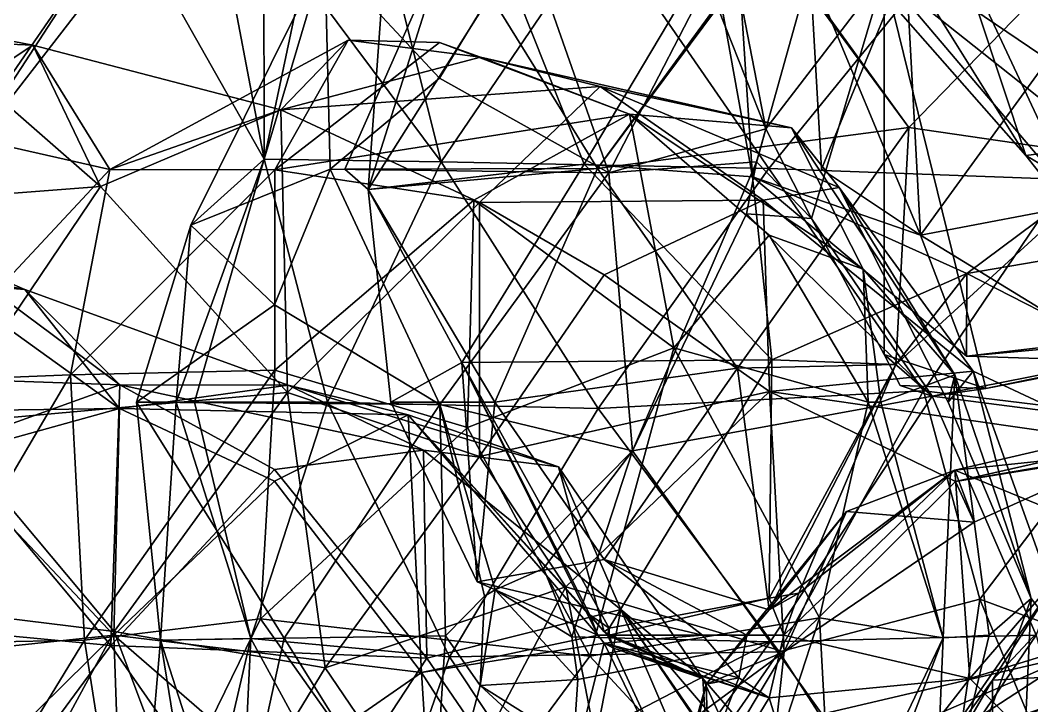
# Model space of a CAD drawing. Extents: x 290034 to 295698, y 4553723 to 4561693.
# Drawn here: x 293454 to 293531.3, y 4558420.4 to 4558472.9 of the extents above; entities that cross this region are included whole.
import ezdxf

# ---------------------------------------------------------------- set-up
doc = ezdxf.new("R2010")
doc.units = 0
doc.layers.add('Au_ppm_Pref_-_0_2', color=7, linetype='CONTINUOUS')

msp = doc.modelspace()

# ---------------------------------------------------------------- linework, layer by layer
at = {"layer": 'Au_ppm_Pref_-_0_2'}
for points in [[(293530.836, 4558462.51, 1900.584), (293511.691, 4558484.293, 1900.584), (293525.396, 4558478.991, 1906.89)], [(293530.836, 4558462.51, 1900.584), (293521.669, 4558477.223, 1894.432), (293511.691, 4558484.293, 1900.584)], [(293457.79, 4558481.679, 1902.805), (293436.043, 4558479.247, 1902.74), (293445.474, 4558465.812, 1903.321)], [(293450.528, 4558472.976, 1907.536), (293457.79, 4558481.679, 1902.805), (293445.474, 4558465.812, 1903.321)], [(293508.607, 4558481.277, 1877.927), (293497.071, 4558461.866, 1877.648), (293491.172, 4558476.749, 1875.431)], [(293509.942, 4558460.882, 1883.129), (293497.071, 4558461.866, 1877.648), (293508.607, 4558481.277, 1877.927)], [(293506.626, 4558479.289, 1882.766), (293509.942, 4558460.882, 1883.129), (293508.607, 4558481.277, 1877.927)], [(293481.808, 4558479.289, 1906.523), (293486.138, 4558462.022, 1907.103), (293498.403, 4558480.089, 1906.975)], [(293498.403, 4558480.089, 1906.975), (293486.138, 4558462.022, 1907.103), (293511.181, 4558461.516, 1906.679)], [(293498.403, 4558480.089, 1906.975), (293511.181, 4558461.516, 1906.679), (293525.396, 4558478.991, 1906.89)], [(293451.796, 4558476.375, 1924.403), (293448.122, 4558461.21, 1923.542), (293460.595, 4558479.354, 1924.233)], [(293448.122, 4558461.21, 1923.542), (293448.761, 4558461.153, 1923.875), (293460.595, 4558479.354, 1924.233)], [(293460.595, 4558479.354, 1924.233), (293448.761, 4558461.153, 1923.875), (293460.537, 4558476.375, 1925.103)], [(293469.366, 4558479.289, 1908.43), (293462.986, 4558479.289, 1912.463), (293472.609, 4558462.234, 1912.391)], [(293462.986, 4558479.289, 1912.463), (293477.252, 4558477.84, 1917.81), (293472.609, 4558462.234, 1912.391)], [(293472.583, 4558478.12, 1906.523), (293469.366, 4558479.289, 1908.43), (293472.609, 4558462.234, 1912.391)], [(293481.808, 4558479.289, 1906.523), (293475.572, 4558476.231, 1906.523), (293486.138, 4558462.022, 1907.103)], [(293477.252, 4558477.84, 1917.81), (293492.615, 4558479.289, 1921.227), (293486.009, 4558468.435, 1920.723)], [(293486.841, 4558479.734, 1865.192), (293480.567, 4558459.922, 1870.724), (293478.765, 4558461.471, 1867.472)], [(293486.841, 4558479.734, 1865.192), (293478.765, 4558461.471, 1867.472), (293498.094, 4558461.532, 1865.921)], [(293486.841, 4558479.734, 1865.192), (293481.973, 4558479.289, 1870.887), (293480.567, 4558459.922, 1870.724)], [(293480.567, 4558459.922, 1870.724), (293481.973, 4558479.289, 1870.887), (293491.172, 4558476.749, 1875.431)], [(293486.009, 4558468.435, 1920.723), (293492.615, 4558479.289, 1921.227), (293498.947, 4558461.199, 1923.505)], [(293511.071, 4558479.289, 1865.012), (293486.841, 4558479.734, 1865.192), (293498.094, 4558461.532, 1865.921)], [(293498.947, 4558461.199, 1923.505), (293492.615, 4558479.289, 1921.227), (293508.161, 4558479.002, 1924.652)], [(293511.208, 4558479.172, 1864.987), (293511.071, 4558479.289, 1865.012), (293498.094, 4558461.532, 1865.921)], [(293511.208, 4558479.172, 1864.987), (293498.094, 4558461.532, 1865.921), (293521.888, 4558464.65, 1866.912)], [(293514.35, 4558476.683, 1888.093), (293509.942, 4558460.882, 1883.129), (293506.626, 4558479.289, 1882.766)], [(293511.312, 4558479.289, 1864.997), (293511.208, 4558479.172, 1864.987), (293521.888, 4558464.65, 1866.912)], [(293511.312, 4558479.289, 1864.997), (293521.888, 4558464.65, 1866.912), (293536.072, 4558479.259, 1864.947)], [(293538.143, 4558462.285, 1871.299), (293536.072, 4558479.259, 1864.947), (293521.888, 4558464.65, 1866.912)], [(293498.947, 4558461.199, 1923.505), (293508.161, 4558479.002, 1924.652), (293510.97, 4558464.567, 1929.29)], [(293506.312, 4558476.375, 1928.096), (293510.97, 4558464.567, 1929.29), (293508.161, 4558479.002, 1924.652)], [(293525.396, 4558478.991, 1906.89), (293511.181, 4558461.516, 1906.679), (293533.941, 4558460.695, 1906.299)], [(293530.836, 4558462.51, 1900.584), (293525.396, 4558478.991, 1906.89), (293533.941, 4558460.695, 1906.299)], [(293467.008, 4558457.198, 1918.402), (293477.252, 4558477.84, 1917.81), (293477.663, 4558461.471, 1922.336)], [(293467.008, 4558457.198, 1918.402), (293472.609, 4558462.234, 1912.391), (293477.252, 4558477.84, 1917.81)], [(293475.572, 4558476.231, 1906.523), (293472.583, 4558478.12, 1906.523), (293472.609, 4558462.234, 1912.391)], [(293477.252, 4558477.84, 1917.81), (293486.009, 4558468.435, 1920.723), (293477.663, 4558461.471, 1922.336)], [(293480.567, 4558459.922, 1870.724), (293491.172, 4558476.749, 1875.431), (293497.071, 4558461.866, 1877.648)], [(293514.35, 4558476.683, 1888.093), (293521.669, 4558477.223, 1894.432), (293515.228, 4558461.471, 1892.749)], [(293515.228, 4558461.471, 1892.749), (293521.669, 4558477.223, 1894.432), (293522.785, 4558456.418, 1889.107)], [(293530.836, 4558462.51, 1900.584), (293541.371, 4558463.876, 1895.153), (293521.669, 4558477.223, 1894.432)], [(293521.669, 4558477.223, 1894.432), (293536.406, 4558475.183, 1890.074), (293522.785, 4558456.418, 1889.107)], [(293521.669, 4558477.223, 1894.432), (293541.371, 4558463.876, 1895.153), (293536.406, 4558475.183, 1890.074)], [(293451.796, 4558476.375, 1924.403), (293460.537, 4558476.375, 1925.103), (293448.761, 4558461.153, 1923.875)], [(293475.572, 4558476.231, 1906.523), (293472.609, 4558462.234, 1912.391), (293486.138, 4558462.022, 1907.103)], [(293506.312, 4558476.375, 1928.096), (293520, 4558476.375, 1928.938), (293510.97, 4558464.567, 1929.29)], [(293514.35, 4558476.683, 1888.093), (293522.785, 4558456.418, 1889.107), (293509.942, 4558460.882, 1883.129)], [(293520, 4558476.375, 1928.938), (293514.45, 4558457.697, 1930.032), (293510.97, 4558464.567, 1929.29)], [(293515.228, 4558461.471, 1892.749), (293522.785, 4558456.418, 1889.107), (293514.35, 4558476.683, 1888.093)], [(293520, 4558476.375, 1928.938), (293520, 4558447.297, 1931.172), (293514.45, 4558457.697, 1930.032)], [(293520, 4558476.375, 1928.938), (293527.782, 4558444.699, 1931.955), (293520, 4558447.297, 1931.172)], [(293544.158, 4558447.879, 1932.938), (293527.782, 4558444.699, 1931.955), (293520, 4558476.375, 1928.938)], [(293553.555, 4558449.743, 1933.499), (293544.158, 4558447.879, 1932.938), (293520, 4558476.375, 1928.938)], [(293553.555, 4558449.743, 1933.499), (293520, 4558476.375, 1928.938), (293570, 4558476.375, 1932.236)], [(293536.406, 4558475.183, 1890.074), (293549.033, 4558461.42, 1888.709), (293522.785, 4558456.418, 1889.107)], [(293438.047, 4558471.688, 1842.577), (293454.916, 4558470.952, 1841.191), (293445.661, 4558472.754, 1846.154)], [(293460.098, 4558460.14, 1846.741), (293446.779, 4558459.124, 1851.612), (293445.661, 4558472.754, 1846.154)], [(293460.098, 4558460.14, 1846.741), (293445.661, 4558472.754, 1846.154), (293454.916, 4558470.952, 1841.191)], [(293454.916, 4558470.952, 1841.191), (293438.047, 4558471.688, 1842.577), (293445.691, 4558464.853, 1838.875)], [(293460.808, 4558461.445, 1835.253), (293479.032, 4558471.339, 1835.251), (293473.88, 4558466.01, 1841.551)], [(293460.808, 4558461.445, 1835.253), (293473.42, 4558461.411, 1829.305), (293479.032, 4558471.339, 1835.251)], [(293473.42, 4558461.411, 1829.305), (293486.009, 4558471.155, 1832.023), (293479.032, 4558471.339, 1835.251)], [(293479.032, 4558471.339, 1835.251), (293489.157, 4558470.044, 1836.625), (293473.88, 4558466.01, 1841.551)], [(293489.157, 4558470.044, 1836.625), (293479.032, 4558471.339, 1835.251), (293486.009, 4558471.155, 1832.023)], [(293460.808, 4558461.445, 1835.253), (293454.916, 4558470.952, 1841.191), (293445.691, 4558464.853, 1838.875)], [(293460.098, 4558460.14, 1846.741), (293454.916, 4558470.952, 1841.191), (293473.88, 4558466.01, 1841.551)], [(293460.808, 4558461.445, 1835.253), (293473.88, 4558466.01, 1841.551), (293454.916, 4558470.952, 1841.191)], [(293473.42, 4558461.411, 1829.305), (293500.544, 4558465.676, 1828.894), (293486.009, 4558471.155, 1832.023)], [(293489.157, 4558470.044, 1836.625), (293486.009, 4558471.155, 1832.023), (293500.544, 4558465.676, 1828.894)], [(293498.287, 4558467.785, 1840.985), (293473.88, 4558466.01, 1841.551), (293489.157, 4558470.044, 1836.625)], [(293498.287, 4558467.785, 1840.985), (293489.157, 4558470.044, 1836.625), (293512.929, 4558464.623, 1835.298)], [(293489.157, 4558470.044, 1836.625), (293500.544, 4558465.676, 1828.894), (293512.929, 4558464.623, 1835.298)], [(293498.947, 4558461.199, 1923.505), (293477.663, 4558461.471, 1922.336), (293486.009, 4558468.435, 1920.723)], [(293489.067, 4558458.914, 1845.862), (293473.88, 4558466.01, 1841.551), (293498.287, 4558467.785, 1840.985)], [(293510.768, 4558459.09, 1846.565), (293489.067, 4558458.914, 1845.862), (293498.287, 4558467.785, 1840.985)], [(293510.768, 4558459.09, 1846.565), (293498.287, 4558467.785, 1840.985), (293516.563, 4558460.062, 1841.191)], [(293516.563, 4558460.062, 1841.191), (293498.287, 4558467.785, 1840.985), (293512.929, 4558464.623, 1835.298)], [(293460.098, 4558460.14, 1846.741), (293473.88, 4558466.01, 1841.551), (293474.394, 4558444.396, 1848.824)], [(293474.394, 4558444.396, 1848.824), (293473.88, 4558466.01, 1841.551), (293489.067, 4558458.914, 1845.862)], [(293473.42, 4558461.411, 1829.305), (293488.639, 4558459.092, 1824.259), (293500.544, 4558465.676, 1828.894)], [(293503.937, 4558447.804, 1821.992), (293500.544, 4558465.676, 1828.894), (293488.639, 4558459.092, 1824.259)], [(293512.929, 4558464.623, 1835.298), (293500.544, 4558465.676, 1828.894), (293518.405, 4558453.831, 1829.312)], [(293500.544, 4558465.676, 1828.894), (293503.937, 4558447.804, 1821.992), (293511.208, 4558456.419, 1825.057)], [(293518.405, 4558453.831, 1829.312), (293500.544, 4558465.676, 1828.894), (293511.208, 4558456.419, 1825.057)], [(293445.691, 4558464.853, 1838.875), (293445.685, 4558445.248, 1834.758), (293460.808, 4558461.445, 1835.253)], [(293508.806, 4558446.259, 1866.949), (293521.888, 4558464.65, 1866.912), (293498.094, 4558461.532, 1865.921)], [(293510.97, 4558464.567, 1929.29), (293510.237, 4558462.037, 1929.439), (293498.947, 4558461.199, 1923.505)], [(293520.894, 4558446.534, 1871.48), (293521.888, 4558464.65, 1866.912), (293508.806, 4558446.259, 1866.949)], [(293510.237, 4558462.037, 1929.439), (293510.97, 4558464.567, 1929.29), (293514.45, 4558457.697, 1930.032)], [(293516.563, 4558460.062, 1841.191), (293512.929, 4558464.623, 1835.298), (293525.419, 4558445.748, 1835.384)], [(293512.929, 4558464.623, 1835.298), (293518.405, 4558453.831, 1829.312), (293525.419, 4558445.748, 1835.384)], [(293520.894, 4558446.534, 1871.48), (293538.143, 4558462.285, 1871.299), (293521.888, 4558464.65, 1866.912)], [(293530.836, 4558462.51, 1900.584), (293540.8, 4558449.867, 1900.584), (293541.371, 4558463.876, 1895.153)], [(293467.008, 4558457.198, 1918.402), (293465.891, 4558443.653, 1917.288), (293472.609, 4558462.234, 1912.391)], [(293472.609, 4558462.234, 1912.391), (293465.891, 4558443.653, 1917.288), (293467.288, 4558443.653, 1912.463)], [(293477.453, 4558443.653, 1908.429), (293472.609, 4558462.234, 1912.391), (293467.288, 4558443.653, 1912.463)], [(293486.138, 4558462.022, 1907.103), (293472.609, 4558462.234, 1912.391), (293477.453, 4558443.653, 1908.429)], [(293526.342, 4558453.492, 1878.291), (293538.143, 4558462.285, 1871.299), (293520.894, 4558446.534, 1871.48)], [(293538.143, 4558462.285, 1871.299), (293526.342, 4558453.492, 1878.291), (293547.837, 4558457.164, 1877.712)], [(293530.836, 4558462.51, 1900.584), (293533.941, 4558460.695, 1906.299), (293540.8, 4558449.867, 1900.584)], [(293460.808, 4558461.445, 1835.253), (293445.685, 4558445.248, 1834.758), (293457.798, 4558445.735, 1828.536)], [(293460.808, 4558461.445, 1835.253), (293457.798, 4558445.735, 1828.536), (293473.42, 4558461.411, 1829.305)], [(293473.42, 4558461.411, 1829.305), (293457.798, 4558445.735, 1828.536), (293473.434, 4558446.105, 1822.585)], [(293467.008, 4558457.198, 1918.402), (293477.663, 4558461.471, 1922.336), (293473.41, 4558451.097, 1920.883)], [(293473.41, 4558451.097, 1920.883), (293477.663, 4558461.471, 1922.336), (293486.04, 4558443.482, 1923.765)], [(293473.42, 4558461.411, 1829.305), (293473.434, 4558446.105, 1822.585), (293488.639, 4558459.092, 1824.259)], [(293486.138, 4558462.022, 1907.103), (293477.453, 4558443.653, 1908.429), (293498.142, 4558443.158, 1907.454)], [(293486.04, 4558443.482, 1923.765), (293477.663, 4558461.471, 1922.336), (293498.947, 4558461.199, 1923.505)], [(293498.094, 4558461.532, 1865.921), (293478.765, 4558461.471, 1867.472), (293480.567, 4558459.922, 1870.724)], [(293487.716, 4558446.681, 1876.176), (293480.567, 4558459.922, 1870.724), (293497.071, 4558461.866, 1877.648)], [(293480.567, 4558459.922, 1870.724), (293490.252, 4558443.653, 1866.948), (293498.094, 4558461.532, 1865.921)], [(293511.181, 4558461.516, 1906.679), (293486.138, 4558462.022, 1907.103), (293498.142, 4558443.158, 1907.454)], [(293497.071, 4558461.866, 1877.648), (293511.411, 4558446.878, 1875.847), (293487.716, 4558446.681, 1876.176)], [(293498.094, 4558461.532, 1865.921), (293490.252, 4558443.653, 1866.948), (293508.806, 4558446.259, 1866.949)], [(293511.411, 4558446.878, 1875.847), (293497.071, 4558461.866, 1877.648), (293509.942, 4558460.882, 1883.129)], [(293511.181, 4558461.516, 1906.679), (293498.142, 4558443.158, 1907.454), (293523.018, 4558444.517, 1907.183)], [(293510.237, 4558462.037, 1929.439), (293500.762, 4558439.933, 1928.025), (293498.947, 4558461.199, 1923.505)], [(293500.762, 4558439.933, 1928.025), (293510.237, 4558462.037, 1929.439), (293509.487, 4558458.058, 1929.698)], [(293510.237, 4558462.037, 1929.439), (293514.45, 4558457.697, 1930.032), (293509.487, 4558458.058, 1929.698)], [(293511.181, 4558461.516, 1906.679), (293523.018, 4558444.517, 1907.183), (293533.941, 4558460.695, 1906.299)], [(293549.033, 4558461.42, 1888.709), (293536.406, 4558448.096, 1887.224), (293522.785, 4558456.418, 1889.107)], [(293500.762, 4558439.933, 1928.025), (293486.04, 4558443.482, 1923.765), (293498.947, 4558461.199, 1923.505)], [(293526.342, 4558453.492, 1878.291), (293511.411, 4558446.878, 1875.847), (293509.942, 4558460.882, 1883.129)], [(293526.342, 4558453.492, 1878.291), (293509.942, 4558460.882, 1883.129), (293526.301, 4558447.18, 1882.766)], [(293522.785, 4558456.418, 1889.107), (293526.301, 4558447.18, 1882.766), (293509.942, 4558460.882, 1883.129)], [(293533.941, 4558460.695, 1906.299), (293523.018, 4558444.517, 1907.183), (293538.059, 4558442.693, 1911.693)], [(293460.098, 4558460.14, 1846.741), (293447.845, 4558441.983, 1849.097), (293446.779, 4558459.124, 1851.612)], [(293460.098, 4558460.14, 1846.741), (293474.394, 4558444.396, 1848.824), (293447.845, 4558441.983, 1849.097)], [(293487.716, 4558446.681, 1876.176), (293482.285, 4558443.653, 1870.887), (293480.567, 4558459.922, 1870.724)], [(293482.285, 4558443.653, 1870.887), (293490.252, 4558443.653, 1866.948), (293480.567, 4558459.922, 1870.724)], [(293516.563, 4558460.062, 1841.191), (293526.809, 4558446.016, 1847.289), (293510.768, 4558459.09, 1846.565)], [(293524.899, 4558443.653, 1841.191), (293526.809, 4558446.016, 1847.289), (293516.563, 4558460.062, 1841.191)], [(293524.899, 4558443.653, 1841.191), (293516.563, 4558460.062, 1841.191), (293525.419, 4558445.748, 1835.384)], [(293488.639, 4558459.092, 1824.259), (293473.434, 4558446.105, 1822.585), (293488.161, 4558441.714, 1819.094)], [(293488.639, 4558459.092, 1824.259), (293488.161, 4558441.714, 1819.094), (293503.937, 4558447.804, 1821.992)], [(293498.609, 4558453.388, 1850.375), (293489.067, 4558458.914, 1845.862), (293510.768, 4558459.09, 1846.565)], [(293510.768, 4558459.09, 1846.565), (293511.235, 4558444.463, 1853.239), (293498.609, 4558453.388, 1850.375)], [(293526.809, 4558446.016, 1847.289), (293511.235, 4558444.463, 1853.239), (293510.768, 4558459.09, 1846.565)], [(293489.066, 4558439.503, 1851.989), (293474.394, 4558444.396, 1848.824), (293489.067, 4558458.914, 1845.862)], [(293498.609, 4558453.388, 1850.375), (293489.066, 4558439.503, 1851.989), (293489.067, 4558458.914, 1845.862)], [(293523.67, 4558444.103, 1929.901), (293500.762, 4558439.933, 1928.025), (293509.487, 4558458.058, 1929.698)], [(293514.45, 4558457.697, 1930.032), (293523.67, 4558444.103, 1929.901), (293509.487, 4558458.058, 1929.698)], [(293523.67, 4558444.103, 1929.901), (293514.45, 4558457.697, 1930.032), (293520, 4558447.297, 1931.172)], [(293467.008, 4558457.198, 1918.402), (293462.84, 4558443.653, 1923.385), (293465.891, 4558443.653, 1917.288)], [(293467.008, 4558457.198, 1918.402), (293473.41, 4558451.097, 1920.883), (293462.84, 4558443.653, 1923.385)], [(293526.342, 4558453.492, 1878.291), (293536.406, 4558448.338, 1878.388), (293547.837, 4558457.164, 1877.712)], [(293518.78, 4558443.653, 1825.743), (293511.208, 4558456.419, 1825.057), (293503.937, 4558447.804, 1821.992)], [(293518.405, 4558453.831, 1829.312), (293511.208, 4558456.419, 1825.057), (293518.78, 4558443.653, 1825.743)], [(293536.406, 4558448.096, 1887.224), (293526.301, 4558447.18, 1882.766), (293522.785, 4558456.418, 1889.107)], [(293434.544, 4558445.925, 1888.675), (293448.212, 4558454.898, 1886.514), (293461.578, 4558444.981, 1889.474)], [(293448.212, 4558454.898, 1886.514), (293440.154, 4558455.049, 1882.766), (293454.298, 4558452.261, 1882.766)], [(293454.298, 4558452.261, 1882.766), (293440.154, 4558455.049, 1882.766), (293448.212, 4558452.749, 1879.734)], [(293448.212, 4558454.898, 1886.514), (293454.298, 4558452.261, 1882.766), (293461.578, 4558444.981, 1889.474)], [(293519.754, 4558443.653, 1829.312), (293525.419, 4558445.748, 1835.384), (293518.405, 4558453.831, 1829.312)], [(293519.754, 4558443.653, 1829.312), (293518.405, 4558453.831, 1829.312), (293518.78, 4558443.653, 1825.743)], [(293498.609, 4558453.388, 1850.375), (293511.235, 4558444.463, 1853.239), (293489.066, 4558439.503, 1851.989)], [(293511.411, 4558446.878, 1875.847), (293526.342, 4558453.492, 1878.291), (293520.894, 4558446.534, 1871.48)], [(293536.406, 4558448.338, 1878.388), (293526.342, 4558453.492, 1878.291), (293526.301, 4558447.18, 1882.766)], [(293448.212, 4558452.749, 1879.734), (293436.429, 4558442.824, 1877.143), (293461.535, 4558443.176, 1877.326)], [(293454.298, 4558452.261, 1882.766), (293448.212, 4558452.749, 1879.734), (293461.535, 4558443.176, 1877.326)], [(293474.439, 4558444.964, 1882.909), (293461.578, 4558444.981, 1889.474), (293454.298, 4558452.261, 1882.766)], [(293461.535, 4558443.176, 1877.326), (293474.439, 4558444.964, 1882.909), (293454.298, 4558452.261, 1882.766)], [(293486.04, 4558443.482, 1923.765), (293462.84, 4558443.653, 1923.385), (293473.41, 4558451.097, 1920.883)], [(293549.511, 4558449.215, 1930.616), (293523.67, 4558444.103, 1929.901), (293527.782, 4558444.699, 1931.955)], [(293549.511, 4558449.215, 1930.616), (293537.479, 4558442.32, 1925.476), (293523.67, 4558444.103, 1929.901)], [(293544.158, 4558447.879, 1932.938), (293549.511, 4558449.215, 1930.616), (293527.782, 4558444.699, 1931.955)], [(293536.406, 4558448.338, 1878.388), (293526.301, 4558447.18, 1882.766), (293546.983, 4558446.513, 1882.766)], [(293488.161, 4558441.714, 1819.094), (293497.505, 4558424.216, 1817.738), (293503.937, 4558447.804, 1821.992)], [(293515.077, 4558427.163, 1822.374), (293503.937, 4558447.804, 1821.992), (293497.505, 4558424.216, 1817.738)], [(293518.78, 4558443.653, 1825.743), (293503.937, 4558447.804, 1821.992), (293515.077, 4558427.163, 1822.374)], [(293536.406, 4558448.096, 1887.224), (293546.983, 4558446.513, 1882.766), (293526.301, 4558447.18, 1882.766)], [(293488.887, 4558429.905, 1870.887), (293482.285, 4558443.653, 1870.887), (293487.716, 4558446.681, 1876.176)], [(293487.716, 4558446.681, 1876.176), (293511.411, 4558446.878, 1875.847), (293498.978, 4558426.358, 1876.827)], [(293487.716, 4558446.681, 1876.176), (293497.519, 4558427.376, 1876.827), (293498.118, 4558425.835, 1876.595)], [(293487.716, 4558446.681, 1876.176), (293498.118, 4558425.835, 1876.595), (293488.887, 4558429.905, 1870.887)], [(293487.716, 4558446.681, 1876.176), (293498.978, 4558426.358, 1876.827), (293497.519, 4558427.376, 1876.827)], [(293511.411, 4558446.878, 1875.847), (293511.208, 4558428.657, 1871.828), (293498.978, 4558426.358, 1876.827)], [(293520.894, 4558446.534, 1871.48), (293511.208, 4558428.657, 1871.828), (293511.411, 4558446.878, 1875.847)], [(293527.782, 4558444.699, 1931.955), (293521.246, 4558444.926, 1931.447), (293520, 4558447.297, 1931.172)], [(293521.246, 4558444.926, 1931.447), (293523.67, 4558444.103, 1929.901), (293520, 4558447.297, 1931.172)], [(293461.578, 4558444.981, 1889.474), (293448.212, 4558440.178, 1893.486), (293434.544, 4558445.925, 1888.675)], [(293457.798, 4558445.735, 1828.536), (293458.861, 4558425.455, 1822.296), (293473.434, 4558446.105, 1822.585)], [(293473.434, 4558446.105, 1822.585), (293458.861, 4558425.455, 1822.296), (293472.319, 4558427.088, 1819.201)], [(293488.161, 4558441.714, 1819.094), (293473.434, 4558446.105, 1822.585), (293472.319, 4558427.088, 1819.201)], [(293508.806, 4558446.259, 1866.949), (293490.252, 4558443.653, 1866.948), (293498.609, 4558431.609, 1866.873)], [(293498.609, 4558431.609, 1866.873), (293511.208, 4558427.763, 1870.245), (293508.806, 4558446.259, 1866.949)], [(293520.894, 4558446.534, 1871.48), (293508.806, 4558446.259, 1866.949), (293511.208, 4558427.763, 1870.245)], [(293520.894, 4558446.534, 1871.48), (293513.477, 4558429.045, 1870.887), (293511.208, 4558428.657, 1871.828)], [(293520.894, 4558446.534, 1871.48), (293511.208, 4558427.763, 1870.245), (293513.477, 4558429.045, 1870.887)], [(293511.235, 4558444.463, 1853.239), (293526.809, 4558446.016, 1847.289), (293538.542, 4558440.537, 1853.372)], [(293526.809, 4558446.016, 1847.289), (293524.899, 4558443.653, 1841.191), (293531.253, 4558428.634, 1840.229)], [(293538.542, 4558440.537, 1853.372), (293526.809, 4558446.016, 1847.289), (293534.587, 4558424.326, 1847.756)], [(293534.587, 4558424.326, 1847.756), (293526.809, 4558446.016, 1847.289), (293531.253, 4558428.634, 1840.229)], [(293445.685, 4558445.248, 1834.758), (293445.716, 4558425.204, 1828.963), (293457.798, 4558445.735, 1828.536)], [(293445.716, 4558425.204, 1828.963), (293458.861, 4558425.455, 1822.296), (293457.798, 4558445.735, 1828.536)], [(293525.419, 4558445.748, 1835.384), (293519.754, 4558443.653, 1829.312), (293524.515, 4558425.628, 1828.974)], [(293525.419, 4558445.748, 1835.384), (293524.515, 4558425.628, 1828.974), (293528.035, 4558425.835, 1835.251)], [(293524.899, 4558443.653, 1841.191), (293525.419, 4558445.748, 1835.384), (293531.253, 4558428.634, 1840.229)], [(293531.253, 4558428.634, 1840.229), (293525.419, 4558445.748, 1835.384), (293528.035, 4558425.835, 1835.251)], [(293474.394, 4558444.396, 1848.824), (293461.149, 4558426.113, 1849.243), (293447.845, 4558441.983, 1849.097)], [(293448.212, 4558440.178, 1893.486), (293461.578, 4558444.981, 1889.474), (293460.872, 4558425.032, 1893.754)], [(293473.41, 4558438.51, 1892.93), (293460.872, 4558425.032, 1893.754), (293461.578, 4558444.981, 1889.474)], [(293474.394, 4558444.396, 1848.824), (293477.283, 4558423.342, 1851.842), (293461.149, 4558426.113, 1849.243)], [(293474.439, 4558444.964, 1882.909), (293461.535, 4558443.176, 1877.326), (293483.612, 4558442.685, 1877.856)], [(293473.41, 4558438.51, 1892.93), (293461.578, 4558444.981, 1889.474), (293484.782, 4558439.983, 1888.061)], [(293474.439, 4558444.964, 1882.909), (293484.782, 4558439.983, 1888.061), (293461.578, 4558444.981, 1889.474)], [(293489.066, 4558439.503, 1851.989), (293477.283, 4558423.342, 1851.842), (293474.394, 4558444.396, 1848.824)], [(293484.782, 4558439.983, 1888.061), (293474.439, 4558444.964, 1882.909), (293495.112, 4558438.708, 1882.766)], [(293495.112, 4558438.708, 1882.766), (293474.439, 4558444.964, 1882.909), (293483.612, 4558442.685, 1877.856)], [(293489.066, 4558439.503, 1851.989), (293511.235, 4558444.463, 1853.239), (293495.674, 4558429.525, 1855.683)], [(293495.674, 4558429.525, 1855.683), (293511.235, 4558444.463, 1853.239), (293512.371, 4558424.563, 1859.07)], [(293498.142, 4558443.158, 1907.454), (293511.973, 4558424.562, 1908.269), (293523.018, 4558444.517, 1907.183)], [(293512.371, 4558424.563, 1859.07), (293511.235, 4558444.463, 1853.239), (293525.476, 4558437.594, 1857.776)], [(293525.476, 4558437.594, 1857.776), (293511.235, 4558444.463, 1853.239), (293538.542, 4558440.537, 1853.372)], [(293527.327, 4558428.572, 1910.929), (293523.018, 4558444.517, 1907.183), (293511.973, 4558424.562, 1908.269)], [(293523.67, 4558444.103, 1929.901), (293521.246, 4558444.926, 1931.447), (293527.782, 4558444.699, 1931.955)], [(293527.327, 4558428.572, 1910.929), (293538.059, 4558442.693, 1911.693), (293523.018, 4558444.517, 1907.183)], [(293550.441, 4558444.263, 1871.494), (293536.406, 4558433.95, 1873.592), (293525.419, 4558438.445, 1869.911)], [(293550.441, 4558444.263, 1871.494), (293525.419, 4558438.445, 1869.911), (293538.93, 4558439.873, 1865.192)], [(293465.891, 4558443.653, 1917.288), (293462.84, 4558443.653, 1923.385), (293464.686, 4558425.453, 1918.402)], [(293464.686, 4558425.453, 1918.402), (293462.84, 4558443.653, 1923.385), (293474.13, 4558425.592, 1923.445)], [(293474.13, 4558425.592, 1923.445), (293462.84, 4558443.653, 1923.385), (293486.04, 4558443.482, 1923.765)], [(293465.891, 4558443.653, 1917.288), (293464.686, 4558425.453, 1918.402), (293471.586, 4558425.57, 1912.32)], [(293467.288, 4558443.653, 1912.463), (293465.891, 4558443.653, 1917.288), (293471.586, 4558425.57, 1912.32)], [(293477.453, 4558443.653, 1908.429), (293467.288, 4558443.653, 1912.463), (293471.586, 4558425.57, 1912.32)], [(293477.453, 4558443.653, 1908.429), (293471.586, 4558425.57, 1912.32), (293486.769, 4558424.17, 1908.257)], [(293477.453, 4558443.653, 1908.429), (293486.769, 4558424.17, 1908.257), (293498.142, 4558443.158, 1907.454)], [(293482.285, 4558443.653, 1870.887), (293488.887, 4558429.905, 1870.887), (293490.252, 4558443.653, 1866.948)], [(293488.887, 4558429.905, 1870.887), (293498.609, 4558431.609, 1866.873), (293490.252, 4558443.653, 1866.948)], [(293500.762, 4558439.933, 1928.025), (293523.67, 4558444.103, 1929.901), (293511.295, 4558425.328, 1928.373)], [(293523.67, 4558444.103, 1929.901), (293531.621, 4558425.835, 1925.706), (293511.295, 4558425.328, 1928.373)], [(293524.515, 4558425.628, 1828.974), (293518.78, 4558443.653, 1825.743), (293515.077, 4558427.163, 1822.374)], [(293519.754, 4558443.653, 1829.312), (293518.78, 4558443.653, 1825.743), (293524.515, 4558425.628, 1828.974)], [(293523.67, 4558444.103, 1929.901), (293537.479, 4558442.32, 1925.476), (293531.621, 4558425.835, 1925.706)], [(293461.535, 4558443.176, 1877.326), (293436.429, 4558442.824, 1877.143), (293448.212, 4558439.475, 1872.28)], [(293461.12, 4558425.835, 1872.678), (293461.535, 4558443.176, 1877.326), (293448.212, 4558439.475, 1872.28)], [(293461.12, 4558425.835, 1872.678), (293473.41, 4558437.615, 1872.9), (293461.535, 4558443.176, 1877.326)], [(293483.612, 4558442.685, 1877.856), (293461.535, 4558443.176, 1877.326), (293473.41, 4558437.615, 1872.9)], [(293486.04, 4558443.482, 1923.765), (293486.471, 4558425.779, 1927.212), (293474.13, 4558425.592, 1923.445)], [(293486.04, 4558443.482, 1923.765), (293489.452, 4558428.802, 1927.565), (293486.471, 4558425.779, 1927.212)], [(293486.04, 4558443.482, 1923.765), (293490.257, 4558429.3, 1927.657), (293489.452, 4558428.802, 1927.565)], [(293500.762, 4558439.933, 1928.025), (293490.257, 4558429.3, 1927.657), (293486.04, 4558443.482, 1923.765)], [(293498.142, 4558443.158, 1907.454), (293486.769, 4558424.17, 1908.257), (293511.973, 4558424.562, 1908.269)], [(293439.168, 4558428.824, 1846.354), (293447.845, 4558441.983, 1849.097), (293461.149, 4558426.113, 1849.243)], [(293483.612, 4558442.685, 1877.856), (293473.41, 4558437.615, 1872.9), (293484.635, 4558422.977, 1872.488)], [(293483.612, 4558442.685, 1877.856), (293497.519, 4558427.376, 1876.827), (293498.609, 4558426.093, 1876.912)], [(293483.612, 4558442.685, 1877.856), (293498.609, 4558426.093, 1876.912), (293495.112, 4558438.708, 1882.766)], [(293483.612, 4558442.685, 1877.856), (293484.635, 4558422.977, 1872.488), (293498.118, 4558425.835, 1876.595)], [(293483.612, 4558442.685, 1877.856), (293498.118, 4558425.835, 1876.595), (293497.519, 4558427.376, 1876.827)], [(293539.971, 4558423.927, 1918.42), (293538.059, 4558442.693, 1911.693), (293527.327, 4558428.572, 1910.929)], [(293472.319, 4558427.088, 1819.201), (293497.505, 4558424.216, 1817.738), (293488.161, 4558441.714, 1819.094)], [(293550.003, 4558441.517, 1859.282), (293538.93, 4558439.873, 1865.192), (293525.476, 4558437.594, 1857.776)], [(293550.003, 4558441.517, 1859.282), (293525.476, 4558437.594, 1857.776), (293538.542, 4558440.537, 1853.372)], [(293460.872, 4558425.032, 1893.754), (293434.572, 4558427.532, 1893.029), (293448.212, 4558440.178, 1893.486)], [(293473.41, 4558438.51, 1892.93), (293484.782, 4558439.983, 1888.061), (293485.032, 4558424.079, 1893.599)], [(293485.032, 4558424.079, 1893.599), (293484.782, 4558439.983, 1888.061), (293499.888, 4558427.787, 1889.366)], [(293484.782, 4558439.983, 1888.061), (293495.112, 4558438.708, 1882.766), (293499.888, 4558427.787, 1889.366)], [(293500.762, 4558439.933, 1928.025), (293493.974, 4558430.923, 1928.222), (293490.257, 4558429.3, 1927.657)], [(293496.132, 4558425.692, 1928.344), (293493.974, 4558430.923, 1928.222), (293500.762, 4558439.933, 1928.025)], [(293496.132, 4558425.692, 1928.344), (293500.762, 4558439.933, 1928.025), (293511.295, 4558425.328, 1928.373)], [(293526.89, 4558434.478, 1863.52), (293538.93, 4558439.873, 1865.192), (293525.419, 4558438.445, 1869.911)], [(293538.93, 4558439.873, 1865.192), (293526.89, 4558434.478, 1863.52), (293525.476, 4558437.594, 1857.776)], [(293461.12, 4558425.835, 1872.678), (293448.212, 4558439.475, 1872.28), (293436.931, 4558423.293, 1872.356)], [(293489.066, 4558439.503, 1851.989), (293495.674, 4558429.525, 1855.683), (293477.283, 4558423.342, 1851.842)], [(293473.41, 4558438.51, 1892.93), (293485.032, 4558424.079, 1893.599), (293460.872, 4558425.032, 1893.754)], [(293495.112, 4558438.708, 1882.766), (293506.142, 4558422.51, 1882.766), (293499.888, 4558427.787, 1889.366)], [(293506.142, 4558422.51, 1882.766), (293495.112, 4558438.708, 1882.766), (293498.609, 4558426.093, 1876.912)], [(293525.419, 4558438.445, 1869.911), (293513.477, 4558429.045, 1870.887), (293511.208, 4558427.763, 1870.245)], [(293525.419, 4558438.445, 1869.911), (293511.208, 4558427.763, 1870.245), (293517.129, 4558435.28, 1864.948)], [(293525.419, 4558438.445, 1869.911), (293526.557, 4558422.52, 1874.425), (293512.327, 4558425.835, 1871.415)], [(293525.419, 4558438.445, 1869.911), (293512.327, 4558425.835, 1871.415), (293513.477, 4558429.045, 1870.887)], [(293526.89, 4558434.478, 1863.52), (293525.419, 4558438.445, 1869.911), (293517.129, 4558435.28, 1864.948)], [(293525.419, 4558438.445, 1869.911), (293536.406, 4558433.95, 1873.592), (293526.557, 4558422.52, 1874.425)], [(293461.12, 4558425.835, 1872.678), (293484.635, 4558422.977, 1872.488), (293473.41, 4558437.615, 1872.9)], [(293525.476, 4558437.594, 1857.776), (293526.89, 4558434.478, 1863.52), (293512.371, 4558424.563, 1859.07)], [(293541.485, 4558436.471, 1781.797), (293533.001, 4558429.732, 1788.048), (293528.302, 4558422.388, 1783.268)], [(293541.485, 4558436.471, 1781.797), (293528.302, 4558422.388, 1783.268), (293538.772, 4558422.984, 1777.924)], [(293511.208, 4558427.763, 1870.245), (293506.411, 4558422.075, 1864.948), (293517.129, 4558435.28, 1864.948)], [(293517.129, 4558435.28, 1864.948), (293506.411, 4558422.075, 1864.948), (293512.371, 4558424.563, 1859.07)], [(293517.129, 4558435.28, 1864.948), (293512.371, 4558424.563, 1859.07), (293526.89, 4558434.478, 1863.52)], [(293526.557, 4558422.52, 1874.425), (293536.406, 4558433.95, 1873.592), (293545.597, 4558428.348, 1877.719)], [(293498.609, 4558431.609, 1866.873), (293488.887, 4558429.905, 1870.887), (293506.127, 4558425.835, 1870.887)], [(293498.609, 4558431.609, 1866.873), (293506.127, 4558425.835, 1870.887), (293509.508, 4558425.835, 1870.086)], [(293498.609, 4558431.609, 1866.873), (293509.508, 4558425.835, 1870.086), (293511.208, 4558427.763, 1870.245)], [(293493.974, 4558430.923, 1928.222), (293496.132, 4558425.692, 1928.344), (293490.257, 4558429.3, 1927.657)], [(293488.887, 4558429.905, 1870.887), (293498.118, 4558425.835, 1876.595), (293506.127, 4558425.835, 1870.887)], [(293533.698, 4558409.372, 1795.096), (293519.608, 4558410.439, 1788.027), (293533.001, 4558429.732, 1788.048)], [(293528.302, 4558422.388, 1783.268), (293533.001, 4558429.732, 1788.048), (293519.608, 4558410.439, 1788.027)], [(293439.168, 4558428.824, 1846.354), (293461.149, 4558426.113, 1849.243), (293450.993, 4558407.41, 1846.389)], [(293485.779, 4558410.799, 1852.034), (293477.283, 4558423.342, 1851.842), (293495.674, 4558429.525, 1855.683)], [(293498.609, 4558414.412, 1856.877), (293485.779, 4558410.799, 1852.034), (293495.674, 4558429.525, 1855.683)], [(293489.452, 4558428.802, 1927.565), (293489.121, 4558421.99, 1927.473), (293486.471, 4558425.779, 1927.212)], [(293489.452, 4558428.802, 1927.565), (293490.257, 4558429.3, 1927.657), (293489.121, 4558421.99, 1927.473)], [(293490.257, 4558429.3, 1927.657), (293496.577, 4558422.439, 1928.297), (293489.121, 4558421.99, 1927.473)], [(293496.132, 4558425.692, 1928.344), (293496.577, 4558422.439, 1928.297), (293490.257, 4558429.3, 1927.657)], [(293512.371, 4558424.563, 1859.07), (293498.609, 4558414.412, 1856.877), (293495.674, 4558429.525, 1855.683)], [(293513.477, 4558429.045, 1870.887), (293512.327, 4558425.835, 1871.415), (293511.208, 4558428.657, 1871.828)], [(293511.208, 4558428.657, 1871.828), (293498.997, 4558425.835, 1876.827), (293498.978, 4558426.358, 1876.827)], [(293511.208, 4558428.657, 1871.828), (293512.327, 4558425.835, 1871.415), (293498.997, 4558425.835, 1876.827)], [(293511.973, 4558424.562, 1908.269), (293524.003, 4558405.896, 1906.446), (293527.327, 4558428.572, 1910.929)], [(293530.687, 4558416.105, 1841.191), (293531.253, 4558428.634, 1840.229), (293523.773, 4558408.141, 1835.217)], [(293523.773, 4558408.141, 1835.217), (293531.253, 4558428.634, 1840.229), (293528.035, 4558425.835, 1835.251)], [(293536.14, 4558407.4, 1912.685), (293527.327, 4558428.572, 1910.929), (293524.003, 4558405.896, 1906.446)], [(293526.557, 4558422.52, 1874.425), (293545.597, 4558428.348, 1877.719), (293533.627, 4558415.378, 1877.97)], [(293536.14, 4558407.4, 1912.685), (293539.971, 4558423.927, 1918.42), (293527.327, 4558428.572, 1910.929)], [(293534.587, 4558424.326, 1847.756), (293531.253, 4558428.634, 1840.229), (293530.687, 4558416.105, 1841.191)], [(293460.872, 4558425.032, 1893.754), (293448.104, 4558407.739, 1894.635), (293434.572, 4558427.532, 1893.029)], [(293485.032, 4558424.079, 1893.599), (293499.888, 4558427.787, 1889.366), (293496.018, 4558408.017, 1893.424)], [(293496.018, 4558408.017, 1893.424), (293499.888, 4558427.787, 1889.366), (293508.396, 4558408.017, 1890.031)], [(293498.978, 4558426.358, 1876.827), (293498.609, 4558426.093, 1876.912), (293497.519, 4558427.376, 1876.827)], [(293508.396, 4558408.017, 1890.031), (293499.888, 4558427.787, 1889.366), (293511.208, 4558411.064, 1889.721)], [(293511.208, 4558411.064, 1889.721), (293499.888, 4558427.787, 1889.366), (293513.735, 4558411.591, 1888.705)], [(293499.888, 4558427.787, 1889.366), (293506.142, 4558422.51, 1882.766), (293511.208, 4558411.369, 1887.588)], [(293513.735, 4558411.591, 1888.705), (293499.888, 4558427.787, 1889.366), (293511.208, 4558411.369, 1887.588)], [(293511.208, 4558427.763, 1870.245), (293509.508, 4558425.835, 1870.086), (293506.411, 4558422.075, 1864.948)], [(293458.861, 4558425.455, 1822.296), (293461.958, 4558405.829, 1818.703), (293472.319, 4558427.088, 1819.201)], [(293461.958, 4558405.829, 1818.703), (293485.692, 4558408.206, 1817.175), (293472.319, 4558427.088, 1819.201)], [(293472.319, 4558427.088, 1819.201), (293485.692, 4558408.206, 1817.175), (293497.505, 4558424.216, 1817.738)], [(293509.785, 4558410.93, 1819.075), (293515.077, 4558427.163, 1822.374), (293497.505, 4558424.216, 1817.738)], [(293509.785, 4558410.93, 1819.075), (293516.123, 4558408.017, 1824.344), (293515.077, 4558427.163, 1822.374)], [(293524.515, 4558425.628, 1828.974), (293515.077, 4558427.163, 1822.374), (293516.123, 4558408.017, 1824.344)], [(293461.12, 4558425.835, 1872.678), (293436.931, 4558423.293, 1872.356), (293445.751, 4558410.673, 1872.932)], [(293445.751, 4558410.673, 1872.932), (293461.788, 4558406.898, 1875.571), (293461.12, 4558425.835, 1872.678)], [(293450.993, 4558407.41, 1846.389), (293461.149, 4558426.113, 1849.243), (293467.943, 4558408.017, 1849.707)], [(293473.41, 4558415.163, 1873.269), (293461.12, 4558425.835, 1872.678), (293461.788, 4558406.898, 1875.571)], [(293473.41, 4558415.163, 1873.269), (293484.635, 4558422.977, 1872.488), (293461.12, 4558425.835, 1872.678)], [(293477.283, 4558423.342, 1851.842), (293467.943, 4558408.017, 1849.707), (293461.149, 4558426.113, 1849.243)], [(293474.13, 4558425.592, 1923.445), (293486.471, 4558425.779, 1927.212), (293485.329, 4558407.697, 1924.278)], [(293484.635, 4558422.977, 1872.488), (293498.609, 4558425.215, 1876.62), (293498.118, 4558425.835, 1876.595)], [(293486.471, 4558425.779, 1927.212), (293489.121, 4558421.99, 1927.473), (293485.329, 4558407.697, 1924.278)], [(293506.127, 4558425.835, 1870.887), (293498.118, 4558425.835, 1876.595), (293498.609, 4558425.215, 1876.62)], [(293498.978, 4558426.358, 1876.827), (293498.862, 4558425.835, 1876.946), (293498.609, 4558426.093, 1876.912)], [(293506.142, 4558422.51, 1882.766), (293498.609, 4558426.093, 1876.912), (293498.862, 4558425.835, 1876.946)], [(293506.127, 4558425.835, 1870.887), (293498.609, 4558425.215, 1876.62), (293508.896, 4558422.565, 1870.887)], [(293498.997, 4558425.835, 1876.827), (293498.862, 4558425.835, 1876.946), (293498.978, 4558426.358, 1876.827)], [(293498.997, 4558425.835, 1876.827), (293499.314, 4558424.838, 1876.827), (293498.862, 4558425.835, 1876.946)], [(293506.142, 4558422.51, 1882.766), (293498.862, 4558425.835, 1876.946), (293499.314, 4558424.838, 1876.827)], [(293511.208, 4558421.027, 1872.49), (293499.314, 4558424.838, 1876.827), (293498.997, 4558425.835, 1876.827)], [(293511.208, 4558421.027, 1872.49), (293498.997, 4558425.835, 1876.827), (293512.327, 4558425.835, 1871.415)], [(293506.127, 4558425.835, 1870.887), (293508.896, 4558422.565, 1870.887), (293509.508, 4558425.835, 1870.086)], [(293508.896, 4558422.565, 1870.887), (293506.411, 4558422.075, 1864.948), (293509.508, 4558425.835, 1870.086)], [(293511.208, 4558421.027, 1872.49), (293512.327, 4558425.835, 1871.415), (293526.557, 4558422.52, 1874.425)], [(293521.569, 4558411.003, 1928.23), (293511.295, 4558425.328, 1928.373), (293531.621, 4558425.835, 1925.706)], [(293521.569, 4558411.003, 1928.23), (293531.621, 4558425.835, 1925.706), (293536.475, 4558407.087, 1924.519)], [(293528.035, 4558425.835, 1835.251), (293524.515, 4558425.628, 1828.974), (293523.773, 4558408.141, 1835.217)], [(293458.861, 4558425.455, 1822.296), (293445.716, 4558425.204, 1828.963), (293448.242, 4558408.055, 1823.386)], [(293460.872, 4558425.032, 1893.754), (293473.659, 4558406.707, 1893.106), (293448.104, 4558407.739, 1894.635)], [(293448.242, 4558408.055, 1823.386), (293461.958, 4558405.829, 1818.703), (293458.861, 4558425.455, 1822.296)], [(293473.659, 4558406.707, 1893.106), (293460.872, 4558425.032, 1893.754), (293485.032, 4558424.079, 1893.599)], [(293464.686, 4558425.453, 1918.402), (293470.29, 4558408.017, 1919.873), (293463.198, 4558408.017, 1918.402)], [(293464.686, 4558425.453, 1918.402), (293463.198, 4558408.017, 1918.402), (293467.515, 4558408.017, 1915.623)], [(293464.686, 4558425.453, 1918.402), (293474.13, 4558425.592, 1923.445), (293470.29, 4558408.017, 1919.873)], [(293467.515, 4558408.017, 1915.623), (293471.586, 4558425.57, 1912.32), (293464.686, 4558425.453, 1918.402)], [(293470.742, 4558408.017, 1912.463), (293471.586, 4558425.57, 1912.32), (293467.515, 4558408.017, 1915.623)], [(293474.13, 4558425.592, 1923.445), (293485.329, 4558407.697, 1924.278), (293470.29, 4558408.017, 1919.873)], [(293470.742, 4558408.017, 1912.463), (293481.14, 4558408.017, 1910.167), (293471.586, 4558425.57, 1912.32)], [(293481.14, 4558408.017, 1910.167), (293486.769, 4558424.17, 1908.257), (293471.586, 4558425.57, 1912.32)], [(293484.635, 4558422.977, 1872.488), (293494.24, 4558408.017, 1872.947), (293498.609, 4558425.215, 1876.62)], [(293507.058, 4558408.017, 1877.333), (293498.609, 4558425.215, 1876.62), (293494.24, 4558408.017, 1872.947)], [(293511.295, 4558425.328, 1928.373), (293496.577, 4558422.439, 1928.297), (293496.132, 4558425.692, 1928.344)], [(293496.577, 4558422.439, 1928.297), (293511.295, 4558425.328, 1928.373), (293496.269, 4558417.496, 1928.224)], [(293496.269, 4558417.496, 1928.224), (293511.295, 4558425.328, 1928.373), (293501.036, 4558411.011, 1928.139)], [(293511.208, 4558421.027, 1872.49), (293508.896, 4558422.565, 1870.887), (293498.609, 4558425.215, 1876.62)], [(293511.208, 4558421.027, 1872.49), (293498.609, 4558425.215, 1876.62), (293499.314, 4558424.838, 1876.827)], [(293507.058, 4558408.017, 1877.333), (293499.314, 4558424.838, 1876.827), (293498.609, 4558425.215, 1876.62)], [(293511.295, 4558425.328, 1928.373), (293521.569, 4558411.003, 1928.23), (293501.036, 4558411.011, 1928.139)], [(293516.22, 4558403.976, 1829.905), (293524.515, 4558425.628, 1828.974), (293516.123, 4558408.017, 1824.344)], [(293523.773, 4558408.141, 1835.217), (293524.515, 4558425.628, 1828.974), (293516.22, 4558403.976, 1829.905)], [(293486.769, 4558424.17, 1908.257), (293481.14, 4558408.017, 1910.167), (293498.963, 4558405.843, 1907.625)], [(293497.505, 4558424.216, 1817.738), (293485.692, 4558408.206, 1817.175), (293509.785, 4558410.93, 1819.075)], [(293511.973, 4558424.562, 1908.269), (293486.769, 4558424.17, 1908.257), (293498.963, 4558405.843, 1907.625)], [(293512.371, 4558424.563, 1859.07), (293510.68, 4558409.104, 1852.662), (293498.609, 4558414.412, 1856.877)], [(293511.973, 4558424.562, 1908.269), (293498.963, 4558405.843, 1907.625), (293524.003, 4558405.896, 1906.446)], [(293506.142, 4558422.51, 1882.766), (293499.314, 4558424.838, 1876.827), (293507.058, 4558408.017, 1877.333)], [(293512.371, 4558424.563, 1859.07), (293506.411, 4558422.075, 1864.948), (293502.45, 4558408.017, 1860.019)], [(293512.371, 4558424.563, 1859.07), (293502.45, 4558408.017, 1860.019), (293510.68, 4558409.104, 1852.662)], [(293515.453, 4558419.831, 1847.13), (293523.807, 4558419.666, 1851.013), (293534.587, 4558424.326, 1847.756)], [(293534.587, 4558424.326, 1847.756), (293523.807, 4558417.315, 1844.031), (293515.453, 4558419.831, 1847.13)], [(293523.807, 4558419.666, 1851.013), (293533.041, 4558404.286, 1851.509), (293534.587, 4558424.326, 1847.756)], [(293534.587, 4558424.326, 1847.756), (293530.687, 4558416.105, 1841.191), (293523.807, 4558417.315, 1844.031)], [(293485.032, 4558424.079, 1893.599), (293496.018, 4558408.017, 1893.424), (293473.659, 4558406.707, 1893.106)], [(293477.283, 4558423.342, 1851.842), (293485.779, 4558410.799, 1852.034), (293467.943, 4558408.017, 1849.707)], [(293473.41, 4558415.163, 1873.269), (293485.889, 4558403.249, 1875.181), (293484.635, 4558422.977, 1872.488)], [(293485.889, 4558403.249, 1875.181), (293494.24, 4558408.017, 1872.947), (293484.635, 4558422.977, 1872.488)], [(293528.302, 4558422.388, 1783.268), (293528.298, 4558408.017, 1777.975), (293538.772, 4558422.984, 1777.924)], [(293538.772, 4558422.984, 1777.924), (293528.298, 4558408.017, 1777.975), (293548.413, 4558406.886, 1775.557)], [(293485.329, 4558407.697, 1924.278), (293489.121, 4558421.99, 1927.473), (293501.036, 4558411.011, 1928.139)], [(293496.577, 4558422.439, 1928.297), (293496.269, 4558417.496, 1928.224), (293489.121, 4558421.99, 1927.473)], [(293489.121, 4558421.99, 1927.473), (293496.269, 4558417.496, 1928.224), (293501.036, 4558411.011, 1928.139)], [(293506.411, 4558422.075, 1864.948), (293507.01, 4558402.352, 1865.121), (293502.45, 4558408.017, 1860.019)], [(293511.208, 4558421.027, 1872.49), (293503.304, 4558408.017, 1869.888), (293508.896, 4558422.565, 1870.887)], [(293508.896, 4558422.565, 1870.887), (293503.304, 4558408.017, 1869.888), (293506.411, 4558422.075, 1864.948)], [(293503.304, 4558408.017, 1869.888), (293507.01, 4558402.352, 1865.121), (293506.411, 4558422.075, 1864.948)], [(293511.208, 4558411.369, 1887.588), (293506.142, 4558422.51, 1882.766), (293518.64, 4558408.017, 1882.766)], [(293506.142, 4558422.51, 1882.766), (293507.058, 4558408.017, 1877.333), (293518.64, 4558408.017, 1882.766)], [(293511.208, 4558421.027, 1872.49), (293526.557, 4558422.52, 1874.425), (293515.216, 4558408.017, 1876.425)], [(293526.557, 4558422.52, 1874.425), (293533.627, 4558415.378, 1877.97), (293515.216, 4558408.017, 1876.425)], [(293528.302, 4558422.388, 1783.268), (293519.608, 4558410.439, 1788.027), (293519.893, 4558408.017, 1781.797)], [(293528.302, 4558422.388, 1783.268), (293519.893, 4558408.017, 1781.797), (293528.298, 4558408.017, 1777.975)], [(293535.974, 4558421.594, 1894.436), (293533.393, 4558414.242, 1901.238), (293520.891, 4558416.311, 1896.035)], [(293535.974, 4558421.594, 1894.436), (293520.891, 4558416.311, 1896.035), (293523.807, 4558417.136, 1891.605)], [(293535.974, 4558421.594, 1894.436), (293523.807, 4558417.136, 1891.605), (293531.9, 4558414.39, 1888.705)], [(293511.208, 4558421.027, 1872.49), (293515.216, 4558408.017, 1876.425), (293503.304, 4558408.017, 1869.888)]]:
    msp.add_3dface(points, dxfattribs=at)

doc.saveas('drawing.dxf')
